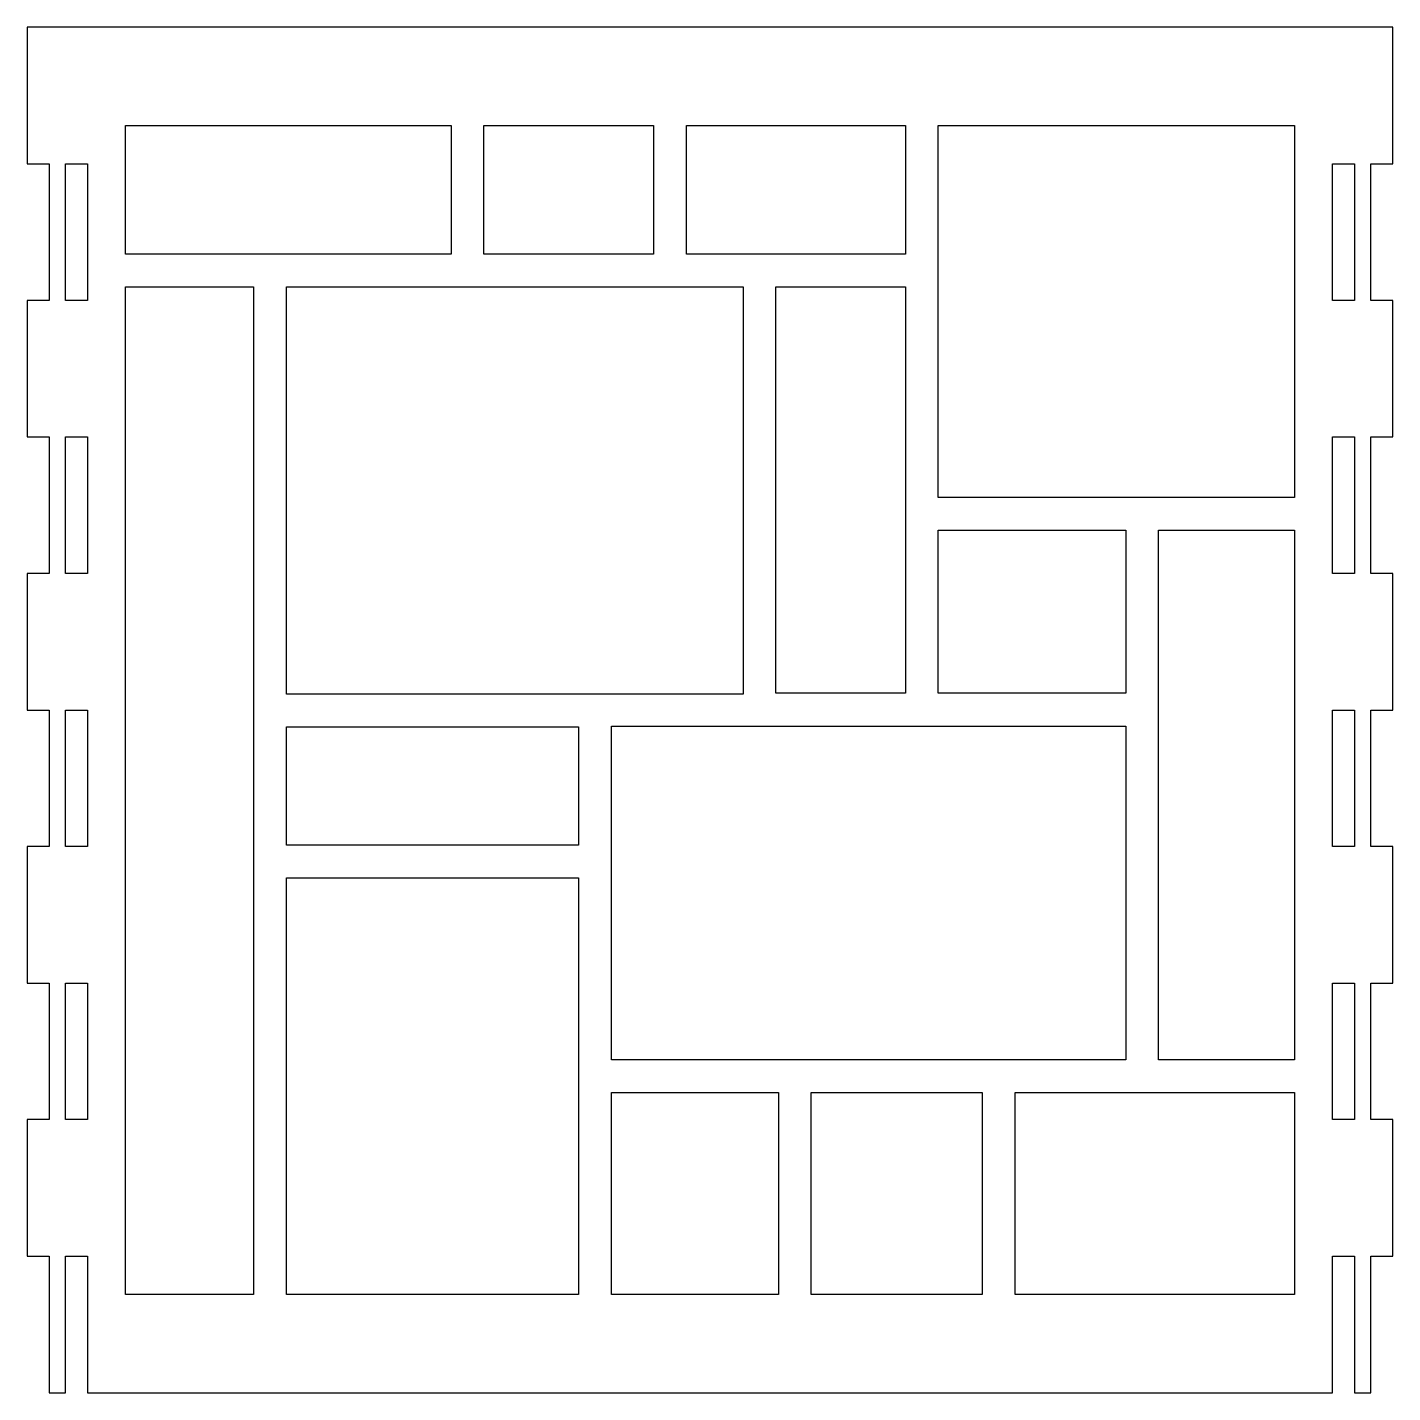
# Model space of a CAD drawing. Header units: millimetres. Extents: x 0 to 250, y 0 to 250.
import ezdxf

# ---------------------------------------------------------------- set-up
doc = ezdxf.new("R2010")
doc.units = ezdxf.units.MM
doc.layers.get('0').update_dxf_attribs({"linetype": 'CONTINUOUS'})

msp = doc.modelspace()

# ---------------------------------------------------------------- linework, layer by layer
for points in [[(7, 0), (7, 25), (11, 25), (11, 0), (239, 0), (239, 25), (243, 25), (243, 0), (246, 0), (246, 25), (250, 25), (250, 50), (246, 50), (246, 75), (250, 75), (250, 100), (246, 100), (246, 125), (250, 125), (250, 150), (246, 150), (246, 175), (250, 175), (250, 200), (246, 200), (246, 225), (250, 225), (250, 250), (0, 250), (0, 225), (4, 225), (4, 200), (0, 200), (0, 175), (4, 175), (4, 150), (0, 150), (0, 125), (4, 125), (4, 100), (0, 100), (0, 75), (4, 75), (4, 50), (0, 50), (0, 25), (4, 25), (4, 0)], [(18, 232), (77.61, 232), (77.61, 208.48), (18, 208.48)], [(114.68, 232), (114.68, 208.48), (83.61, 208.48), (83.61, 232)], [(160.79, 208.48), (120.68, 208.48), (120.68, 232), (160.79, 232)], [(166.79, 163.93), (166.79, 232), (232, 232), (232, 163.93)], [(11, 200), (7, 200), (7, 225), (11, 225)], [(239, 200), (239, 225), (243, 225), (243, 200)], [(18, 202.48), (41.43, 202.48), (41.43, 18), (18, 18)], [(47.43, 127.9), (47.43, 202.48), (131.07, 202.48), (131.07, 127.9)], [(160.79, 128.07), (137.07, 128.07), (137.07, 202.48), (160.79, 202.48)], [(11, 150), (7, 150), (7, 175), (11, 175)], [(239, 175), (243, 175), (243, 150), (239, 150)], [(166.79, 128.07), (166.79, 157.93), (201.12, 157.93), (201.12, 128.07)], [(232, 60.94), (207.12, 60.94), (207.12, 157.93), (232, 157.93)], [(11, 100), (7, 100), (7, 125), (11, 125)], [(239, 125), (243, 125), (243, 100), (239, 100)], [(47.43, 100.25), (47.43, 121.9), (100.94, 121.9), (100.94, 100.25)], [(106.94, 60.94), (106.94, 122.07), (201.12, 122.07), (201.12, 60.94)], [(100.94, 18), (47.43, 18), (47.43, 94.25), (100.94, 94.25)], [(11, 50), (7, 50), (7, 75), (11, 75)], [(239, 75), (243, 75), (243, 50), (239, 50)], [(137.53, 54.94), (137.53, 18), (106.94, 18), (106.94, 54.94)], [(143.53, 54.94), (174.85, 54.94), (174.85, 18), (143.53, 18)], [(180.85, 18), (180.85, 54.94), (232, 54.94), (232, 18)]]:
    msp.add_lwpolyline(points, close=True)

doc.saveas('drawing.dxf')
